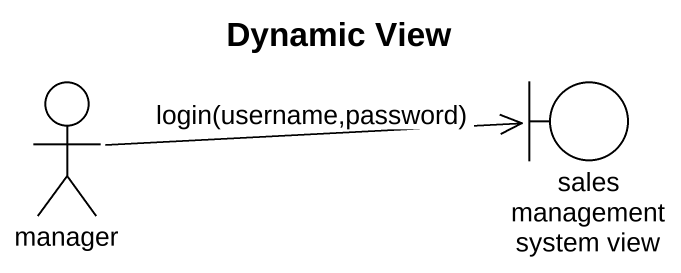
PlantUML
@startuml
title Dynamic View
actor manager
boundary "sales management system view" as sales_management_system_view
manager -right-> sales_management_system_view : login(username,password)
@enduml
